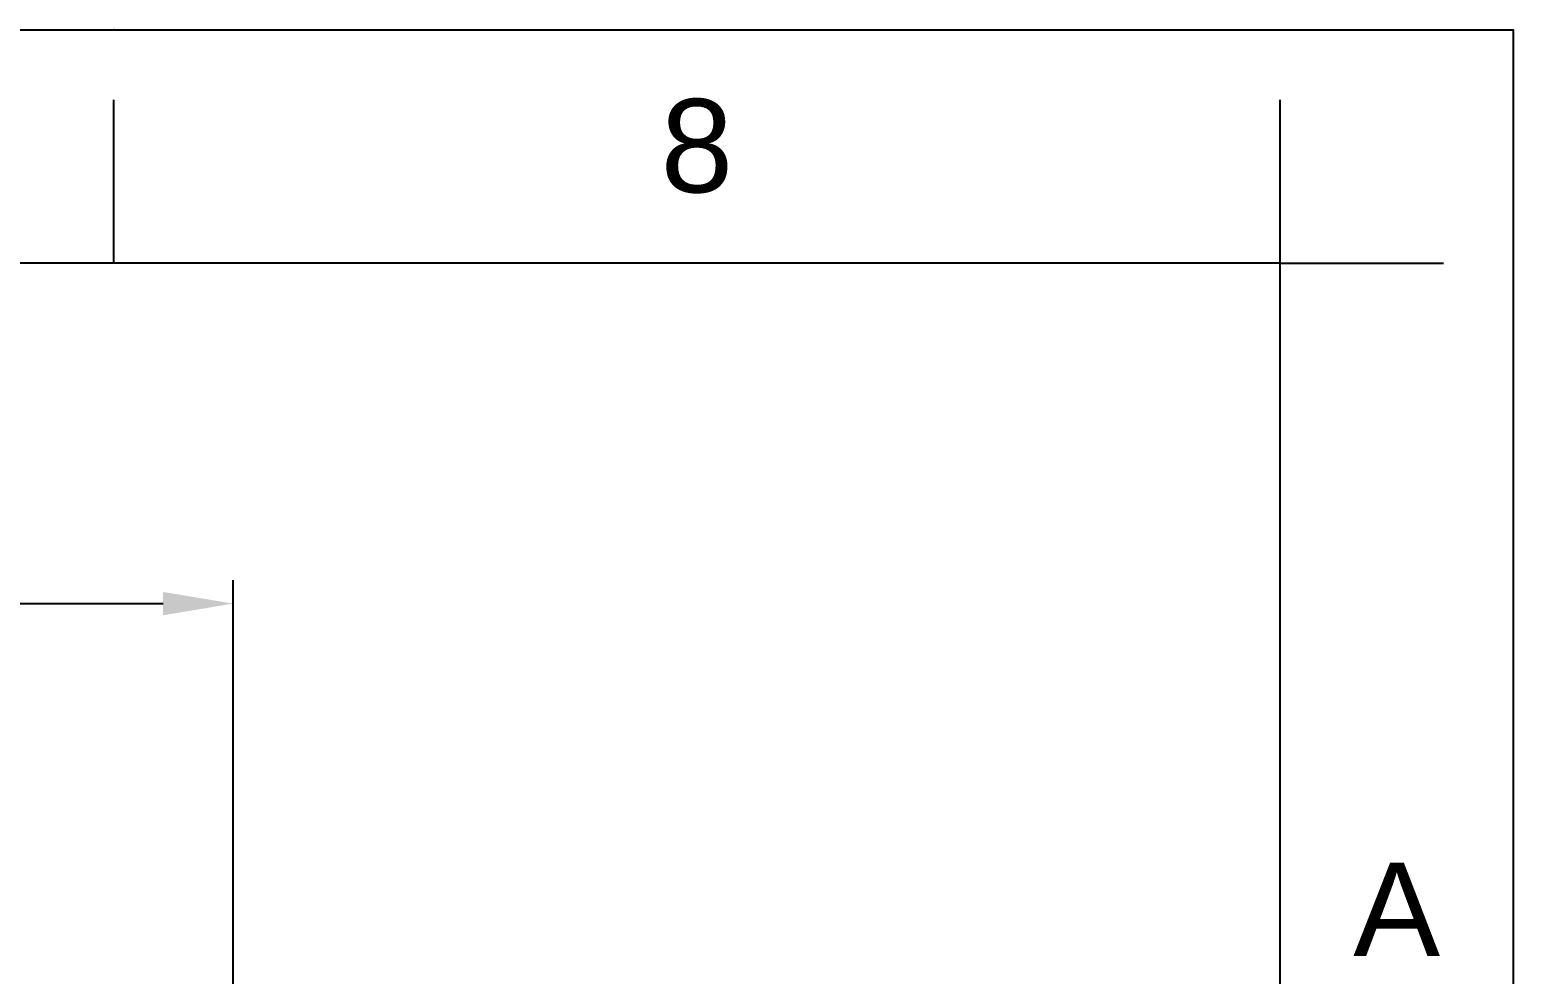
# Model space of a CAD drawing. Header units: millimetres. Extents: x 63 to 483, y 13 to 310.
# Drawn here: x 419.1 to 482.7, y 269.7 to 310.1 of the extents above; entities that cross this region are included whole.
import ezdxf

# ---------------------------------------------------------------- set-up
doc = ezdxf.new("R2010")
doc.units = ezdxf.units.MM
doc.layers.add('DIM', color=5, linetype='Continuous')
doc.layers.add('FORM', color=7, linetype='Continuous')
doc.styles.get("Standard").update_dxf_attribs({"font": 'arial.ttf'})
doc.dimstyles.new('사본 Standard', dxfattribs={"dimtxt": 2.5, "dimasz": 3, "dimexe": 1, "dimexo": 1, "dimgap": 0.9, "dimtad": 1, "dimdec": 1, "dimdsep": 46, "dimtxsty": 'Standard', "dimcen": 0.09, "dimclrd": 3, "dimclre": 3, "dimclrt": 2, "dimadec": 0, "dimazin": 0, "dimtfac": 1, "dimtdec": 1, "dimtmove": 0, "dimatfit": 3, "dimfxl": 1.25, "dimtolj": 1, "dimtzin": 0, "dimarcsym": 1})

# ---------------------------------------------------------------- blocks, each defined once
blk = doc.blocks.new('*D15')
at = {"layer": 'DIM', "linetype": 'ByBlock', "lineweight": -2, "transparency": 16777216}
for p, q in [((348.403, 264.4), (348.403, 286.546)), ((427.808, 264.373), (427.808, 286.546)), ((351.403, 285.546), (424.808, 285.546))]:
    blk.add_line(p, q, dxfattribs=at)
at = {"layer": 'DIM', "transparency": 16777216}
for points in [[(351.403, 286.046), (351.403, 285.046), (348.403, 285.546)], [(424.808, 286.046), (424.808, 285.046), (427.808, 285.546)]]:
    blk.add_solid(points, dxfattribs=at)
at = {"layer": 'DIM', "transparency": 16777216, "insert": (388.106, 288.579), "char_height": 3, "attachment_point": 5}
blk.add_mtext('\\A1;238.2', dxfattribs=at)

msp = doc.modelspace()

# ---------------------------------------------------------------- linework, layer by layer
at = {"layer": 'FORM'}
for p, q in [((422.693, 300.142), (422.693, 307.142)), ((472.693, 300.142), (472.693, 307.142)), ((472.693, 300.142), (72.693, 300.142)), ((472.693, 300.142), (479.693, 300.142))]:
    msp.add_line(p, q, dxfattribs=at)
at = {"layer": 'FORM', "color": 7, "linetype": 'Continuous'}
msp.add_line((472.693, 23.142), (472.693, 300.142), dxfattribs=at)
msp.add_lwpolyline([(62.693, 310.142), (482.693, 310.142), (482.693, 13.142), (62.693, 13.142)], close=True, dxfattribs=at)
at = {"layer": 'FORM'}
msp.add_point((422.693, 310.142), dxfattribs=at)

# ---------------------------------------------------------------- texts
at = {"layer": 'FORM', "char_height": 4, "attachment_point": 5}
for s, width, insert in [('8', 50, (447.693, 305.142)), ('A', 10, (477.693, 272.442))]:
    msp.add_mtext_dynamic_manual_height_columns(s, width=width, gutter_width=12.5, heights=[0], dxfattribs=dict(at, insert=insert))

# ---------------------------------------------------------------- dimensions: what is measured, and where the dimension line sits
at = {"layer": 'DIM'}
dim = msp.add_linear_dim(base=(427.808, 285.546), p1=(348.403, 263.4), p2=(427.808, 263.373), text='238.2', dimstyle='사본 Standard', override={"dimtxt": 3, "dimgap": 1.5, "dimcen": 0, "dimclrd": 256, "dimclre": 256, "dimclrt": 256, "dimtofl": 0}, dxfattribs=at)
dim.commit()
dim.dimension.update_dxf_attribs({"geometry": '*D15', "text_midpoint": (388.106, 288.579)})

doc.saveas('drawing.dxf')
